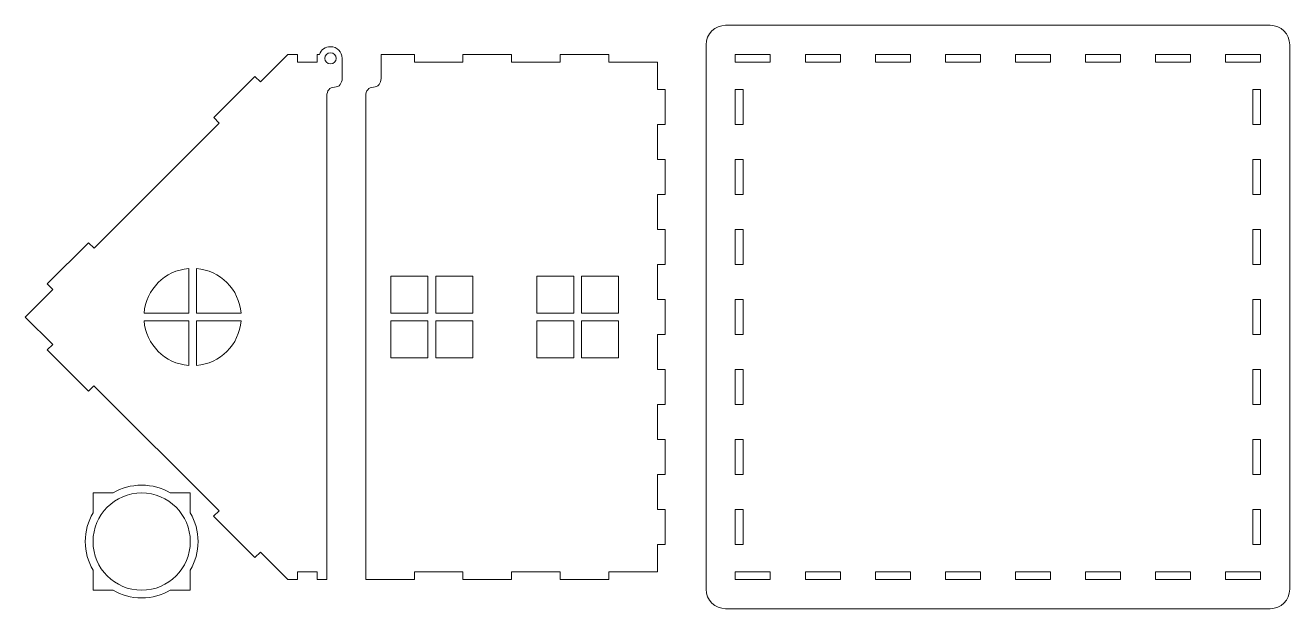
# Model space of a CAD drawing. Header units: centimetres. Extents: x -50 to 50, y -57 to 83.
# Drawn here: x -50.2 to 14.8, y -20.6 to 9.4 of the extents above; entities that cross this region are included whole.
import ezdxf

# ---------------------------------------------------------------- set-up
doc = ezdxf.new("R2010")
doc.units = ezdxf.units.CM
doc.header["$MEASUREMENT"] = 0
doc.layers.add('Layer 1', color=7, linetype='Continuous')

msp = doc.modelspace()

# ---------------------------------------------------------------- linework, layer by layer
at = {"layer": 'Layer 1', "color": 250, "lineweight": 9}
for points, knots in [([(-14.20001, 9.40738), (-14.20001, 9.40738), (13.8, 9.40738), (13.8, 9.40738), (13.8, 9.40738), (14.35001, 9.40738), (14.8, 8.95738), (14.8, 8.40738), (14.8, 8.40738), (14.8, 8.40738), (14.8, -19.59262), (14.8, -19.59262), (14.8, -19.59262), (14.8, -20.14262), (14.35001, -20.59262), (13.8, -20.59262), (13.8, -20.59262), (13.8, -20.59262), (-14.20001, -20.59262), (-14.20001, -20.59262), (-14.20001, -20.59262), (-14.75001, -20.59262), (-15.2, -20.14262), (-15.2, -19.59262), (-15.2, -19.59262), (-15.2, -19.59262), (-15.2, 8.40738), (-15.2, 8.40738), (-15.2, 8.40738), (-15.2, 8.95738), (-14.75001, 9.40738), (-14.20001, 9.40738)], [0, 0, 0, 0, 0.11111111, 0.11111111, 0.11111111, 0.11111111, 0.22222222, 0.22222222, 0.22222222, 0.22222222, 0.33333333, 0.33333333, 0.33333333, 0.33333333, 0.44444444, 0.44444444, 0.44444444, 0.44444444, 0.55555556, 0.55555556, 0.55555556, 0.55555556, 0.66666667, 0.66666667, 0.66666667, 0.66666667, 0.77777778, 0.77777778, 0.77777778, 0.77777778, 1, 1, 1, 1]), ([(-46.66837, -9.12424), (-46.66837, -9.12424), (-46.95121, -9.40708), (-46.95121, -9.40708), (-46.95121, -9.40708), (-46.95121, -9.40708), (-49.07253, -7.28576), (-49.07253, -7.28576), (-49.07253, -7.28576), (-49.07253, -7.28576), (-48.78969, -7.00292), (-48.78969, -7.00292), (-48.78969, -7.00292), (-48.78969, -7.00292), (-50.19999, -5.59262), (-50.19999, -5.59262), (-50.19999, -5.59262), (-50.19999, -5.59262), (-48.78578, -4.17841), (-48.78578, -4.17841), (-48.78578, -4.17841), (-48.78578, -4.17841), (-49.06862, -3.89557), (-49.06862, -3.89557), (-49.06862, -3.89557), (-49.06862, -3.89557), (-46.9473, -1.77425), (-46.9473, -1.77425), (-46.9473, -1.77425), (-46.9473, -1.77425), (-46.66446, -2.05709), (-46.66446, -2.05709), (-46.66446, -2.05709), (-46.66446, -2.05709), (-40.2316, 4.37577), (-40.2316, 4.37577), (-40.2316, 4.37577), (-40.2316, 4.37577), (-40.51444, 4.65861), (-40.51444, 4.65861), (-40.51444, 4.65861), (-40.51444, 4.65861), (-38.39312, 6.77993), (-38.39312, 6.77993), (-38.39312, 6.77993), (-38.39312, 6.77993), (-38.11028, 6.49709), (-38.11028, 6.49709), (-38.11028, 6.49709), (-38.11028, 6.49709), (-36.69999, 7.90738), (-36.69999, 7.90738), (-36.69999, 7.90738), (-36.69999, 7.90738), (-36.69999, 7.90739), (-36.69999, 7.90739), (-36.69999, 7.90739), (-36.69999, 7.90739), (-36.19999, 7.90738), (-36.19999, 7.90738), (-36.19999, 7.90738), (-36.19999, 7.90738), (-36.19999, 7.50738), (-36.19999, 7.50738), (-36.19999, 7.50738), (-36.19999, 7.50738), (-35.19999, 7.50738), (-35.19999, 7.50738), (-35.19999, 7.50738), (-35.19999, 7.50738), (-35.18789, 7.90739), (-35.18789, 7.90739), (-35.18789, 7.90739), (-35.18789, 7.90739), (-35.07584, 7.90739), (-35.07584, 7.90739), (-35.07584, 7.90739), (-34.996, 8.14498), (-34.77449, 8.30739), (-34.50999, 8.30739), (-34.50999, 8.30739), (-34.17862, 8.30739), (-33.90999, 8.03876), (-33.90999, 7.70739), (-33.90999, 7.70739), (-33.90999, 7.70739), (-33.90999, 6.91572), (-33.90999, 6.91572), (-33.90999, 6.91572), (-33.90999, 6.91572), (-33.90999, 6.67073), (-33.90999, 6.67073), (-33.90999, 6.67073), (-33.90999, 6.42612), (-34.06023, 6.22572), (-34.30499, 6.22572), (-34.30499, 6.22572), (-34.54975, 6.22572), (-34.69999, 6.02546), (-34.69999, 5.78071), (-34.69999, 5.78071), (-34.69999, 5.78071), (-34.69999, 5.60394), (-34.69999, 5.60394), (-34.69999, 5.60394), (-34.69999, 5.60394), (-34.69999, 4.74405), (-34.69999, 4.74405), (-34.69999, 4.74405), (-34.69999, 4.74405), (-34.69999, -19.09261), (-34.69999, -19.09261), (-34.69999, -19.09261), (-34.69999, -19.09261), (-35.19999, -19.09261), (-35.19999, -19.09261), (-35.19999, -19.09261), (-35.19999, -19.09261), (-35.19999, -18.69262), (-35.19999, -18.69262), (-35.19999, -18.69262), (-35.19999, -18.69262), (-36.19999, -18.69262), (-36.19999, -18.69262), (-36.19999, -18.69262), (-36.19999, -18.69262), (-36.19999, -19.09261), (-36.19999, -19.09261), (-36.19999, -19.09261), (-36.19999, -19.09261), (-36.69999, -19.09261), (-36.69999, -19.09261), (-36.69999, -19.09261), (-36.69999, -19.09261), (-36.69999, -19.09262), (-36.69999, -19.09262), (-36.69999, -19.09262), (-36.69999, -19.09262), (-38.11419, -17.67842), (-38.11419, -17.67842), (-38.11419, -17.67842), (-38.11419, -17.67842), (-38.39703, -17.96126), (-38.39703, -17.96126), (-38.39703, -17.96126), (-38.39703, -17.96126), (-40.51835, -15.83994), (-40.51835, -15.83994), (-40.51835, -15.83994), (-40.51835, -15.83994), (-40.23551, -15.5571), (-40.23551, -15.5571), (-40.23551, -15.5571), (-40.23551, -15.5571), (-46.66837, -9.12424), (-46.66837, -9.12424)], [0, 0, 0, 0, 0.025, 0.025, 0.025, 0.025, 0.05, 0.05, 0.05, 0.05, 0.075, 0.075, 0.075, 0.075, 0.1, 0.1, 0.1, 0.1, 0.125, 0.125, 0.125, 0.125, 0.15, 0.15, 0.15, 0.15, 0.175, 0.175, 0.175, 0.175, 0.2, 0.2, 0.2, 0.2, 0.225, 0.225, 0.225, 0.225, 0.25, 0.25, 0.25, 0.25, 0.275, 0.275, 0.275, 0.275, 0.3, 0.3, 0.3, 0.3, 0.325, 0.325, 0.325, 0.325, 0.35, 0.35, 0.35, 0.35, 0.375, 0.375, 0.375, 0.375, 0.4, 0.4, 0.4, 0.4, 0.425, 0.425, 0.425, 0.425, 0.45, 0.45, 0.45, 0.45, 0.475, 0.475, 0.475, 0.475, 0.5, 0.5, 0.5, 0.5, 0.525, 0.525, 0.525, 0.525, 0.55, 0.55, 0.55, 0.55, 0.575, 0.575, 0.575, 0.575, 0.6, 0.6, 0.6, 0.6, 0.625, 0.625, 0.625, 0.625, 0.65, 0.65, 0.65, 0.65, 0.675, 0.675, 0.675, 0.675, 0.7, 0.7, 0.7, 0.7, 0.725, 0.725, 0.725, 0.725, 0.75, 0.75, 0.75, 0.75, 0.775, 0.775, 0.775, 0.775, 0.8, 0.8, 0.8, 0.8, 0.825, 0.825, 0.825, 0.825, 0.85, 0.85, 0.85, 0.85, 0.875, 0.875, 0.875, 0.875, 0.9, 0.9, 0.9, 0.9, 0.925, 0.925, 0.925, 0.925, 0.95, 0.95, 0.95, 0.95, 1, 1, 1, 1]), ([(-34.79999, 7.70739), (-34.79999, 7.86755), (-34.67016, 7.99739), (-34.50999, 7.99739), (-34.50999, 7.99739), (-34.34982, 7.99739), (-34.21999, 7.86755), (-34.21999, 7.70739), (-34.21999, 7.70739), (-34.21999, 7.54723), (-34.34982, 7.41739), (-34.50999, 7.41739), (-34.50999, 7.41739), (-34.67016, 7.41739), (-34.79999, 7.54723), (-34.79999, 7.70739)], [0, 0, 0, 0, 0.2, 0.2, 0.2, 0.2, 0.4, 0.4, 0.4, 0.4, 0.6, 0.6, 0.6, 0.6, 1, 1, 1, 1]), ([(-17.7, 6.10738), (-17.7, 6.10738), (-17.3, 6.10738), (-17.3, 6.10738), (-17.3, 6.10738), (-17.3, 6.10738), (-17.3, 4.30738), (-17.3, 4.30738), (-17.3, 4.30738), (-17.3, 4.30738), (-17.7, 4.30738), (-17.7, 4.30738), (-17.7, 4.30738), (-17.7, 4.30738), (-17.7, 2.50738), (-17.7, 2.50738), (-17.7, 2.50738), (-17.7, 2.50738), (-17.3, 2.50738), (-17.3, 2.50738), (-17.3, 2.50738), (-17.3, 2.50738), (-17.3, 0.70738), (-17.3, 0.70738), (-17.3, 0.70738), (-17.3, 0.70738), (-17.7, 0.70738), (-17.7, 0.70738), (-17.7, 0.70738), (-17.7, 0.70738), (-17.7, -1.09262), (-17.7, -1.09262), (-17.7, -1.09262), (-17.7, -1.09262), (-17.3, -1.09262), (-17.3, -1.09262), (-17.3, -1.09262), (-17.3, -1.09262), (-17.3, -2.89262), (-17.3, -2.89262), (-17.3, -2.89262), (-17.3, -2.89262), (-17.7, -2.89262), (-17.7, -2.89262), (-17.7, -2.89262), (-17.7, -2.89262), (-17.7, -4.69262), (-17.7, -4.69262), (-17.7, -4.69262), (-17.7, -4.69262), (-17.3, -4.69262), (-17.3, -4.69262), (-17.3, -4.69262), (-17.3, -4.69262), (-17.3, -6.49262), (-17.3, -6.49262), (-17.3, -6.49262), (-17.3, -6.49262), (-17.7, -6.49262), (-17.7, -6.49262), (-17.7, -6.49262), (-17.7, -6.49262), (-17.7, -8.29262), (-17.7, -8.29262), (-17.7, -8.29262), (-17.7, -8.29262), (-17.3, -8.29262), (-17.3, -8.29262), (-17.3, -8.29262), (-17.3, -8.29262), (-17.3, -10.09262), (-17.3, -10.09262), (-17.3, -10.09262), (-17.3, -10.09262), (-17.7, -10.09262), (-17.7, -10.09262), (-17.7, -10.09262), (-17.7, -10.09262), (-17.7, -11.89262), (-17.7, -11.89262), (-17.7, -11.89262), (-17.7, -11.89262), (-17.3, -11.89262), (-17.3, -11.89262), (-17.3, -11.89262), (-17.3, -11.89262), (-17.3, -13.69262), (-17.3, -13.69262), (-17.3, -13.69262), (-17.3, -13.69262), (-17.7, -13.69262), (-17.7, -13.69262), (-17.7, -13.69262), (-17.7, -13.69262), (-17.7, -15.49262), (-17.7, -15.49262), (-17.7, -15.49262), (-17.7, -15.49262), (-17.3, -15.49262), (-17.3, -15.49262), (-17.3, -15.49262), (-17.3, -15.49262), (-17.3, -17.29262), (-17.3, -17.29262), (-17.3, -17.29262), (-17.3, -17.29262), (-17.7, -17.29262), (-17.7, -17.29262), (-17.7, -17.29262), (-17.7, -17.29262), (-17.7, -18.69261), (-17.7, -18.69261), (-17.7, -18.69261), (-17.7, -18.69261), (-20.19999, -18.69261), (-20.19999, -18.69261), (-20.19999, -18.69261), (-20.19999, -18.69261), (-20.19999, -19.09261), (-20.19999, -19.09261), (-20.19999, -19.09261), (-20.19999, -19.09261), (-22.69999, -19.09261), (-22.69999, -19.09261), (-22.69999, -19.09261), (-22.69999, -19.09261), (-22.69999, -18.69261), (-22.69999, -18.69261), (-22.69999, -18.69261), (-22.69999, -18.69261), (-25.19999, -18.69261), (-25.19999, -18.69261), (-25.19999, -18.69261), (-25.19999, -18.69261), (-25.19999, -19.09261), (-25.19999, -19.09261), (-25.19999, -19.09261), (-25.19999, -19.09261), (-27.69999, -19.09261), (-27.69999, -19.09261), (-27.69999, -19.09261), (-27.69999, -19.09261), (-27.69999, -18.69261), (-27.69999, -18.69261), (-27.69999, -18.69261), (-27.69999, -18.69261), (-30.19999, -18.69261), (-30.19999, -18.69261), (-30.19999, -18.69261), (-30.19999, -18.69261), (-30.19999, -19.09261), (-30.19999, -19.09261), (-30.19999, -19.09261), (-30.19999, -19.09261), (-32.69999, -19.09261), (-32.69999, -19.09261), (-32.69999, -19.09261), (-32.69999, -19.09261), (-32.69999, 5.78071), (-32.69999, 5.78071), (-32.69999, 5.78071), (-32.69999, 6.02546), (-32.54975, 6.22572), (-32.30499, 6.22572), (-32.30499, 6.22572), (-32.06023, 6.22572), (-31.90999, 6.42612), (-31.90999, 6.67073), (-31.90999, 6.67073), (-31.90999, 6.67073), (-31.90999, 6.91572), (-31.90999, 6.91572), (-31.90999, 6.91572), (-31.90999, 7.24627), (-31.90999, 7.57683), (-31.90999, 7.90738), (-31.90999, 7.90738), (-31.85062, 7.90742), (-31.01305, 7.90737), (-30.19999, 7.90738), (-30.19999, 7.90738), (-30.19999, 7.90738), (-30.19999, 7.50738), (-30.19999, 7.50738), (-30.19999, 7.50738), (-30.19999, 7.50738), (-27.69999, 7.50738), (-27.69999, 7.50738), (-27.69999, 7.50738), (-27.69999, 7.50738), (-27.69999, 7.90738), (-27.69999, 7.90738), (-27.69999, 7.90738), (-27.69999, 7.90738), (-25.19999, 7.90738), (-25.19999, 7.90738), (-25.19999, 7.90738), (-25.19999, 7.90738), (-25.19999, 7.50738), (-25.19999, 7.50738), (-25.19999, 7.50738), (-25.19999, 7.50738), (-22.69999, 7.50738), (-22.69999, 7.50738), (-22.69999, 7.50738), (-22.69999, 7.50738), (-22.69999, 7.90738), (-22.69999, 7.90738), (-22.69999, 7.90738), (-22.69999, 7.90738), (-20.19999, 7.90738), (-20.19999, 7.90738), (-20.19999, 7.90738), (-20.19999, 7.90738), (-20.19999, 7.50738), (-20.19999, 7.50738), (-20.19999, 7.50738), (-20.19999, 7.50738), (-17.7, 7.50738), (-17.7, 7.50738), (-17.7, 7.50738), (-17.7, 7.50738), (-17.7, 6.10738), (-17.7, 6.10738)], [0, 0, 0, 0, 0.01754386, 0.01754386, 0.01754386, 0.01754386, 0.03508772, 0.03508772, 0.03508772, 0.03508772, 0.05263158, 0.05263158, 0.05263158, 0.05263158, 0.07017544, 0.07017544, 0.07017544, 0.07017544, 0.0877193, 0.0877193, 0.0877193, 0.0877193, 0.10526316, 0.10526316, 0.10526316, 0.10526316, 0.12280702, 0.12280702, 0.12280702, 0.12280702, 0.14035088, 0.14035088, 0.14035088, 0.14035088, 0.15789474, 0.15789474, 0.15789474, 0.15789474, 0.1754386, 0.1754386, 0.1754386, 0.1754386, 0.19298246, 0.19298246, 0.19298246, 0.19298246, 0.21052632, 0.21052632, 0.21052632, 0.21052632, 0.22807018, 0.22807018, 0.22807018, 0.22807018, 0.24561404, 0.24561404, 0.24561404, 0.24561404, 0.26315789, 0.26315789, 0.26315789, 0.26315789, 0.28070175, 0.28070175, 0.28070175, 0.28070175, 0.29824561, 0.29824561, 0.29824561, 0.29824561, 0.31578947, 0.31578947, 0.31578947, 0.31578947, 0.33333333, 0.33333333, 0.33333333, 0.33333333, 0.35087719, 0.35087719, 0.35087719, 0.35087719, 0.36842105, 0.36842105, 0.36842105, 0.36842105, 0.38596491, 0.38596491, 0.38596491, 0.38596491, 0.40350877, 0.40350877, 0.40350877, 0.40350877, 0.42105263, 0.42105263, 0.42105263, 0.42105263, 0.43859649, 0.43859649, 0.43859649, 0.43859649, 0.45614035, 0.45614035, 0.45614035, 0.45614035, 0.47368421, 0.47368421, 0.47368421, 0.47368421, 0.49122807, 0.49122807, 0.49122807, 0.49122807, 0.50877193, 0.50877193, 0.50877193, 0.50877193, 0.52631579, 0.52631579, 0.52631579, 0.52631579, 0.54385965, 0.54385965, 0.54385965, 0.54385965, 0.56140351, 0.56140351, 0.56140351, 0.56140351, 0.57894737, 0.57894737, 0.57894737, 0.57894737, 0.59649123, 0.59649123, 0.59649123, 0.59649123, 0.61403509, 0.61403509, 0.61403509, 0.61403509, 0.63157895, 0.63157895, 0.63157895, 0.63157895, 0.64912281, 0.64912281, 0.64912281, 0.64912281, 0.66666667, 0.66666667, 0.66666667, 0.66666667, 0.68421053, 0.68421053, 0.68421053, 0.68421053, 0.70175439, 0.70175439, 0.70175439, 0.70175439, 0.71929825, 0.71929825, 0.71929825, 0.71929825, 0.73684211, 0.73684211, 0.73684211, 0.73684211, 0.75438596, 0.75438596, 0.75438596, 0.75438596, 0.77192982, 0.77192982, 0.77192982, 0.77192982, 0.78947368, 0.78947368, 0.78947368, 0.78947368, 0.80701754, 0.80701754, 0.80701754, 0.80701754, 0.8245614, 0.8245614, 0.8245614, 0.8245614, 0.84210526, 0.84210526, 0.84210526, 0.84210526, 0.85964912, 0.85964912, 0.85964912, 0.85964912, 0.87719298, 0.87719298, 0.87719298, 0.87719298, 0.89473684, 0.89473684, 0.89473684, 0.89473684, 0.9122807, 0.9122807, 0.9122807, 0.9122807, 0.92982456, 0.92982456, 0.92982456, 0.92982456, 0.94736842, 0.94736842, 0.94736842, 0.94736842, 0.96491228, 0.96491228, 0.96491228, 0.96491228, 1, 1, 1, 1]), ([(-13.7, 7.90738), (-13.7, 7.90738), (-11.9, 7.90738), (-11.9, 7.90738), (-11.9, 7.90738), (-11.9, 7.90738), (-11.9, 7.50738), (-11.9, 7.50738), (-11.9, 7.50738), (-11.9, 7.50738), (-13.7, 7.50738), (-13.7, 7.50738), (-13.7, 7.50738), (-13.7, 7.50738), (-13.7, 7.90738), (-13.7, 7.90738)], [0, 0, 0, 0, 0.2, 0.2, 0.2, 0.2, 0.4, 0.4, 0.4, 0.4, 0.6, 0.6, 0.6, 0.6, 1, 1, 1, 1]), ([(-10.1, 7.90738), (-10.1, 7.90738), (-8.3, 7.90738), (-8.3, 7.90738), (-8.3, 7.90738), (-8.3, 7.90738), (-8.3, 7.50738), (-8.3, 7.50738), (-8.3, 7.50738), (-8.3, 7.50738), (-10.1, 7.50738), (-10.1, 7.50738), (-10.1, 7.50738), (-10.1, 7.50738), (-10.1, 7.90738), (-10.1, 7.90738)], [0, 0, 0, 0, 0.2, 0.2, 0.2, 0.2, 0.4, 0.4, 0.4, 0.4, 0.6, 0.6, 0.6, 0.6, 1, 1, 1, 1]), ([(-6.5, 7.90738), (-6.5, 7.90738), (-4.7, 7.90738), (-4.7, 7.90738), (-4.7, 7.90738), (-4.7, 7.90738), (-4.7, 7.50738), (-4.7, 7.50738), (-4.7, 7.50738), (-4.7, 7.50738), (-6.5, 7.50738), (-6.5, 7.50738), (-6.5, 7.50738), (-6.5, 7.50738), (-6.5, 7.90738), (-6.5, 7.90738)], [0, 0, 0, 0, 0.2, 0.2, 0.2, 0.2, 0.4, 0.4, 0.4, 0.4, 0.6, 0.6, 0.6, 0.6, 1, 1, 1, 1]), ([(-2.9, 7.90738), (-2.9, 7.90738), (-1.1, 7.90738), (-1.1, 7.90738), (-1.1, 7.90738), (-1.1, 7.90738), (-1.1, 7.50738), (-1.1, 7.50738), (-1.1, 7.50738), (-1.1, 7.50738), (-2.9, 7.50738), (-2.9, 7.50738), (-2.9, 7.50738), (-2.9, 7.50738), (-2.9, 7.90738), (-2.9, 7.90738)], [0, 0, 0, 0, 0.2, 0.2, 0.2, 0.2, 0.4, 0.4, 0.4, 0.4, 0.6, 0.6, 0.6, 0.6, 1, 1, 1, 1]), ([(0.7, 7.90738), (0.7, 7.90738), (2.5, 7.90738), (2.5, 7.90738), (2.5, 7.90738), (2.5, 7.90738), (2.5, 7.50738), (2.5, 7.50738), (2.5, 7.50738), (2.5, 7.50738), (0.7, 7.50738), (0.7, 7.50738), (0.7, 7.50738), (0.7, 7.50738), (0.7, 7.90738), (0.7, 7.90738)], [0, 0, 0, 0, 0.2, 0.2, 0.2, 0.2, 0.4, 0.4, 0.4, 0.4, 0.6, 0.6, 0.6, 0.6, 1, 1, 1, 1]), ([(4.3, 7.90738), (4.3, 7.90738), (6.1, 7.90738), (6.1, 7.90738), (6.1, 7.90738), (6.1, 7.90738), (6.1, 7.50738), (6.1, 7.50738), (6.1, 7.50738), (6.1, 7.50738), (4.3, 7.50738), (4.3, 7.50738), (4.3, 7.50738), (4.3, 7.50738), (4.3, 7.90738), (4.3, 7.90738)], [0, 0, 0, 0, 0.2, 0.2, 0.2, 0.2, 0.4, 0.4, 0.4, 0.4, 0.6, 0.6, 0.6, 0.6, 1, 1, 1, 1]), ([(7.9, 7.90738), (7.9, 7.90738), (9.7, 7.90738), (9.7, 7.90738), (9.7, 7.90738), (9.7, 7.90738), (9.7, 7.50738), (9.7, 7.50738), (9.7, 7.50738), (9.7, 7.50738), (7.9, 7.50738), (7.9, 7.50738), (7.9, 7.50738), (7.9, 7.50738), (7.9, 7.90738), (7.9, 7.90738)], [0, 0, 0, 0, 0.2, 0.2, 0.2, 0.2, 0.4, 0.4, 0.4, 0.4, 0.6, 0.6, 0.6, 0.6, 1, 1, 1, 1]), ([(11.5, 7.90738), (11.5, 7.90738), (13.3, 7.90738), (13.3, 7.90738), (13.3, 7.90738), (13.3, 7.90738), (13.3, 7.50738), (13.3, 7.50738), (13.3, 7.50738), (13.3, 7.50738), (11.5, 7.50738), (11.5, 7.50738), (11.5, 7.50738), (11.5, 7.50738), (11.5, 7.90738), (11.5, 7.90738)], [0, 0, 0, 0, 0.2, 0.2, 0.2, 0.2, 0.4, 0.4, 0.4, 0.4, 0.6, 0.6, 0.6, 0.6, 1, 1, 1, 1]), ([(-13.3, 6.10738), (-13.3, 6.10738), (-13.3, 4.30738), (-13.3, 4.30738), (-13.3, 4.30738), (-13.3, 4.30738), (-13.7, 4.30738), (-13.7, 4.30738), (-13.7, 4.30738), (-13.7, 4.30738), (-13.7, 6.10738), (-13.7, 6.10738), (-13.7, 6.10738), (-13.7, 6.10738), (-13.3, 6.10738), (-13.3, 6.10738)], [0, 0, 0, 0, 0.2, 0.2, 0.2, 0.2, 0.4, 0.4, 0.4, 0.4, 0.6, 0.6, 0.6, 0.6, 1, 1, 1, 1]), ([(13.3, 6.10739), (13.3, 6.10739), (13.3, 4.30739), (13.3, 4.30739), (13.3, 4.30739), (13.3, 4.30739), (12.9, 4.30739), (12.9, 4.30739), (12.9, 4.30739), (12.9, 4.30739), (12.9, 6.10739), (12.9, 6.10739), (12.9, 6.10739), (12.9, 6.10739), (13.3, 6.10739), (13.3, 6.10739)], [0, 0, 0, 0, 0.2, 0.2, 0.2, 0.2, 0.4, 0.4, 0.4, 0.4, 0.6, 0.6, 0.6, 0.6, 1, 1, 1, 1]), ([(-13.3, 2.50738), (-13.3, 2.50738), (-13.3, 0.70738), (-13.3, 0.70738), (-13.3, 0.70738), (-13.3, 0.70738), (-13.7, 0.70738), (-13.7, 0.70738), (-13.7, 0.70738), (-13.7, 0.70738), (-13.7, 2.50738), (-13.7, 2.50738), (-13.7, 2.50738), (-13.7, 2.50738), (-13.3, 2.50738), (-13.3, 2.50738)], [0, 0, 0, 0, 0.2, 0.2, 0.2, 0.2, 0.4, 0.4, 0.4, 0.4, 0.6, 0.6, 0.6, 0.6, 1, 1, 1, 1]), ([(13.3, 2.50739), (13.3, 2.50739), (13.3, 0.70739), (13.3, 0.70739), (13.3, 0.70739), (13.3, 0.70739), (12.9, 0.70739), (12.9, 0.70739), (12.9, 0.70739), (12.9, 0.70739), (12.9, 2.50739), (12.9, 2.50739), (12.9, 2.50739), (12.9, 2.50739), (13.3, 2.50739), (13.3, 2.50739)], [0, 0, 0, 0, 0.2, 0.2, 0.2, 0.2, 0.4, 0.4, 0.4, 0.4, 0.6, 0.6, 0.6, 0.6, 1, 1, 1, 1]), ([(-13.3, -1.09262), (-13.3, -1.09262), (-13.3, -2.89262), (-13.3, -2.89262), (-13.3, -2.89262), (-13.3, -2.89262), (-13.7, -2.89262), (-13.7, -2.89262), (-13.7, -2.89262), (-13.7, -2.89262), (-13.7, -1.09262), (-13.7, -1.09262), (-13.7, -1.09262), (-13.7, -1.09262), (-13.3, -1.09262), (-13.3, -1.09262)], [0, 0, 0, 0, 0.2, 0.2, 0.2, 0.2, 0.4, 0.4, 0.4, 0.4, 0.6, 0.6, 0.6, 0.6, 1, 1, 1, 1]), ([(13.3, -1.09261), (13.3, -1.09261), (13.3, -2.89261), (13.3, -2.89261), (13.3, -2.89261), (13.3, -2.89261), (12.9, -2.89261), (12.9, -2.89261), (12.9, -2.89261), (12.9, -2.89261), (12.9, -1.09261), (12.9, -1.09261), (12.9, -1.09261), (12.9, -1.09261), (13.3, -1.09261), (13.3, -1.09261)], [0, 0, 0, 0, 0.2, 0.2, 0.2, 0.2, 0.4, 0.4, 0.4, 0.4, 0.6, 0.6, 0.6, 0.6, 1, 1, 1, 1]), ([(-44.09202, -5.39262), (-43.99535, -4.17142), (-43.02119, -3.19725), (-41.79999, -3.10059), (-41.79999, -3.10059), (-41.79999, -3.10059), (-41.79999, -5.39262), (-41.79999, -5.39262), (-41.79999, -5.39262), (-41.79999, -5.39262), (-44.09202, -5.39262), (-44.09202, -5.39262)], [0, 0, 0, 0, 0.25, 0.25, 0.25, 0.25, 0.5, 0.5, 0.5, 0.5, 1, 1, 1, 1]), ([(-41.39999, -3.10059), (-40.17879, -3.19726), (-39.20463, -4.17142), (-39.10796, -5.39262), (-39.10796, -5.39262), (-39.10796, -5.39262), (-41.39999, -5.39262), (-41.39999, -5.39262), (-41.39999, -5.39262), (-41.39999, -5.39262), (-41.39999, -3.10059), (-41.39999, -3.10059)], [0, 0, 0, 0, 0.25, 0.25, 0.25, 0.25, 0.5, 0.5, 0.5, 0.5, 1, 1, 1, 1]), ([(-31.4, -5.39262), (-31.4, -5.39262), (-31.4, -3.49262), (-31.4, -3.49262), (-31.4, -3.49262), (-31.4, -3.49262), (-29.5, -3.49262), (-29.5, -3.49262), (-29.5, -3.49262), (-29.5, -3.49262), (-29.5, -5.39262), (-29.5, -5.39262), (-29.5, -5.39262), (-29.5, -5.39262), (-31.4, -5.39262), (-31.4, -5.39262)], [0, 0, 0, 0, 0.2, 0.2, 0.2, 0.2, 0.4, 0.4, 0.4, 0.4, 0.6, 0.6, 0.6, 0.6, 1, 1, 1, 1]), ([(-29.1, -5.39262), (-29.1, -5.39262), (-29.1, -3.49262), (-29.1, -3.49262), (-29.1, -3.49262), (-29.1, -3.49262), (-27.2, -3.49262), (-27.2, -3.49262), (-27.2, -3.49262), (-27.2, -3.49262), (-27.2, -5.39262), (-27.2, -5.39262), (-27.2, -5.39262), (-27.2, -5.39262), (-29.1, -5.39262), (-29.1, -5.39262)], [0, 0, 0, 0, 0.2, 0.2, 0.2, 0.2, 0.4, 0.4, 0.4, 0.4, 0.6, 0.6, 0.6, 0.6, 1, 1, 1, 1]), ([(-23.9, -5.39262), (-23.9, -5.39262), (-23.9, -3.49262), (-23.9, -3.49262), (-23.9, -3.49262), (-23.9, -3.49262), (-22, -3.49262), (-22, -3.49262), (-22, -3.49262), (-22, -3.49262), (-22, -5.39262), (-22, -5.39262), (-22, -5.39262), (-22, -5.39262), (-23.9, -5.39262), (-23.9, -5.39262)], [0, 0, 0, 0, 0.2, 0.2, 0.2, 0.2, 0.4, 0.4, 0.4, 0.4, 0.6, 0.6, 0.6, 0.6, 1, 1, 1, 1]), ([(-21.6, -5.39262), (-21.6, -5.39262), (-21.6, -3.49262), (-21.6, -3.49262), (-21.6, -3.49262), (-21.6, -3.49262), (-19.7, -3.49262), (-19.7, -3.49262), (-19.7, -3.49262), (-19.7, -3.49262), (-19.7, -5.39262), (-19.7, -5.39262), (-19.7, -5.39262), (-19.7, -5.39262), (-21.6, -5.39262), (-21.6, -5.39262)], [0, 0, 0, 0, 0.2, 0.2, 0.2, 0.2, 0.4, 0.4, 0.4, 0.4, 0.6, 0.6, 0.6, 0.6, 1, 1, 1, 1]), ([(-13.3, -4.69262), (-13.3, -4.69262), (-13.3, -6.49262), (-13.3, -6.49262), (-13.3, -6.49262), (-13.3, -6.49262), (-13.7, -6.49262), (-13.7, -6.49262), (-13.7, -6.49262), (-13.7, -6.49262), (-13.7, -4.69262), (-13.7, -4.69262), (-13.7, -4.69262), (-13.7, -4.69262), (-13.3, -4.69262), (-13.3, -4.69262)], [0, 0, 0, 0, 0.2, 0.2, 0.2, 0.2, 0.4, 0.4, 0.4, 0.4, 0.6, 0.6, 0.6, 0.6, 1, 1, 1, 1]), ([(13.3, -4.69261), (13.3, -4.69261), (13.3, -6.49261), (13.3, -6.49261), (13.3, -6.49261), (13.3, -6.49261), (12.9, -6.49261), (12.9, -6.49261), (12.9, -6.49261), (12.9, -6.49261), (12.9, -4.69261), (12.9, -4.69261), (12.9, -4.69261), (12.9, -4.69261), (13.3, -4.69261), (13.3, -4.69261)], [0, 0, 0, 0, 0.2, 0.2, 0.2, 0.2, 0.4, 0.4, 0.4, 0.4, 0.6, 0.6, 0.6, 0.6, 1, 1, 1, 1]), ([(-44.09202, -5.79262), (-44.09202, -5.79262), (-41.79999, -5.79262), (-41.79999, -5.79262), (-41.79999, -5.79262), (-41.79999, -5.79262), (-41.79999, -8.08465), (-41.79999, -8.08465), (-41.79999, -8.08465), (-43.02119, -7.98798), (-43.99535, -7.01383), (-44.09202, -5.79262)], [0, 0, 0, 0, 0.25, 0.25, 0.25, 0.25, 0.5, 0.5, 0.5, 0.5, 1, 1, 1, 1]), ([(-39.10796, -5.79262), (-39.20463, -7.01382), (-40.17878, -7.98798), (-41.39999, -8.08465), (-41.39999, -8.08465), (-41.39999, -8.08465), (-41.39999, -5.79262), (-41.39999, -5.79262), (-41.39999, -5.79262), (-41.39999, -5.79262), (-39.10796, -5.79262), (-39.10796, -5.79262)], [0, 0, 0, 0, 0.25, 0.25, 0.25, 0.25, 0.5, 0.5, 0.5, 0.5, 1, 1, 1, 1]), ([(-31.4, -7.69262), (-31.4, -7.69262), (-31.4, -5.79262), (-31.4, -5.79262), (-31.4, -5.79262), (-31.4, -5.79262), (-29.5, -5.79262), (-29.5, -5.79262), (-29.5, -5.79262), (-29.5, -5.79262), (-29.5, -7.69262), (-29.5, -7.69262), (-29.5, -7.69262), (-29.5, -7.69262), (-31.4, -7.69262), (-31.4, -7.69262)], [0, 0, 0, 0, 0.2, 0.2, 0.2, 0.2, 0.4, 0.4, 0.4, 0.4, 0.6, 0.6, 0.6, 0.6, 1, 1, 1, 1]), ([(-29.1, -7.69262), (-29.1, -7.69262), (-29.1, -5.79262), (-29.1, -5.79262), (-29.1, -5.79262), (-29.1, -5.79262), (-27.2, -5.79262), (-27.2, -5.79262), (-27.2, -5.79262), (-27.2, -5.79262), (-27.2, -7.69262), (-27.2, -7.69262), (-27.2, -7.69262), (-27.2, -7.69262), (-29.1, -7.69262), (-29.1, -7.69262)], [0, 0, 0, 0, 0.2, 0.2, 0.2, 0.2, 0.4, 0.4, 0.4, 0.4, 0.6, 0.6, 0.6, 0.6, 1, 1, 1, 1]), ([(-23.9, -7.69262), (-23.9, -7.69262), (-23.9, -5.79262), (-23.9, -5.79262), (-23.9, -5.79262), (-23.9, -5.79262), (-22, -5.79262), (-22, -5.79262), (-22, -5.79262), (-22, -5.79262), (-22, -7.69262), (-22, -7.69262), (-22, -7.69262), (-22, -7.69262), (-23.9, -7.69262), (-23.9, -7.69262)], [0, 0, 0, 0, 0.2, 0.2, 0.2, 0.2, 0.4, 0.4, 0.4, 0.4, 0.6, 0.6, 0.6, 0.6, 1, 1, 1, 1]), ([(-21.6, -7.69262), (-21.6, -7.69262), (-21.6, -5.79262), (-21.6, -5.79262), (-21.6, -5.79262), (-21.6, -5.79262), (-19.7, -5.79262), (-19.7, -5.79262), (-19.7, -5.79262), (-19.7, -5.79262), (-19.7, -7.69262), (-19.7, -7.69262), (-19.7, -7.69262), (-19.7, -7.69262), (-21.6, -7.69262), (-21.6, -7.69262)], [0, 0, 0, 0, 0.2, 0.2, 0.2, 0.2, 0.4, 0.4, 0.4, 0.4, 0.6, 0.6, 0.6, 0.6, 1, 1, 1, 1]), ([(-13.3, -8.29262), (-13.3, -8.29262), (-13.3, -10.09262), (-13.3, -10.09262), (-13.3, -10.09262), (-13.3, -10.09262), (-13.7, -10.09262), (-13.7, -10.09262), (-13.7, -10.09262), (-13.7, -10.09262), (-13.7, -8.29262), (-13.7, -8.29262), (-13.7, -8.29262), (-13.7, -8.29262), (-13.3, -8.29262), (-13.3, -8.29262)], [0, 0, 0, 0, 0.2, 0.2, 0.2, 0.2, 0.4, 0.4, 0.4, 0.4, 0.6, 0.6, 0.6, 0.6, 1, 1, 1, 1]), ([(13.3, -8.29261), (13.3, -8.29261), (13.3, -10.09261), (13.3, -10.09261), (13.3, -10.09261), (13.3, -10.09261), (12.9, -10.09261), (12.9, -10.09261), (12.9, -10.09261), (12.9, -10.09261), (12.9, -8.29261), (12.9, -8.29261), (12.9, -8.29261), (12.9, -8.29261), (13.3, -8.29261), (13.3, -8.29261)], [0, 0, 0, 0, 0.2, 0.2, 0.2, 0.2, 0.4, 0.4, 0.4, 0.4, 0.6, 0.6, 0.6, 0.6, 1, 1, 1, 1]), ([(-13.3, -11.89262), (-13.3, -11.89262), (-13.3, -13.69262), (-13.3, -13.69262), (-13.3, -13.69262), (-13.3, -13.69262), (-13.7, -13.69262), (-13.7, -13.69262), (-13.7, -13.69262), (-13.7, -13.69262), (-13.7, -11.89262), (-13.7, -11.89262), (-13.7, -11.89262), (-13.7, -11.89262), (-13.3, -11.89262), (-13.3, -11.89262)], [0, 0, 0, 0, 0.2, 0.2, 0.2, 0.2, 0.4, 0.4, 0.4, 0.4, 0.6, 0.6, 0.6, 0.6, 1, 1, 1, 1]), ([(13.3, -11.89261), (13.3, -11.89261), (13.3, -13.69261), (13.3, -13.69261), (13.3, -13.69261), (13.3, -13.69261), (12.9, -13.69261), (12.9, -13.69261), (12.9, -13.69261), (12.9, -13.69261), (12.9, -11.89261), (12.9, -11.89261), (12.9, -11.89261), (12.9, -11.89261), (13.3, -11.89261), (13.3, -11.89261)], [0, 0, 0, 0, 0.2, 0.2, 0.2, 0.2, 0.4, 0.4, 0.4, 0.4, 0.6, 0.6, 0.6, 0.6, 1, 1, 1, 1]), ([(-46.71835, -18.61055), (-46.97253, -18.17937), (-47.11835, -17.67669), (-47.11835, -17.13994), (-47.11835, -17.13994), (-47.11835, -16.60319), (-46.97253, -16.10051), (-46.71835, -15.66933), (-46.71835, -15.66933), (-46.71835, -15.66933), (-46.71836, -14.63994), (-46.71836, -14.63994), (-46.71836, -14.63994), (-46.71836, -14.63994), (-45.68895, -14.63994), (-45.68895, -14.63994), (-45.68895, -14.63994), (-45.25778, -14.38576), (-44.75509, -14.23994), (-44.21835, -14.23994), (-44.21835, -14.23994), (-43.68161, -14.23994), (-43.17892, -14.38576), (-42.74774, -14.63994), (-42.74774, -14.63994), (-42.74774, -14.63994), (-41.71835, -14.63994), (-41.71835, -14.63994), (-41.71835, -14.63994), (-41.71835, -14.63994), (-41.71835, -15.66932), (-41.71835, -15.66932), (-41.71835, -15.66932), (-41.46417, -16.10052), (-41.31836, -16.60319), (-41.31836, -17.13994), (-41.31836, -17.13994), (-41.31835, -17.67668), (-41.46417, -18.17938), (-41.71835, -18.61055), (-41.71835, -18.61055), (-41.71835, -18.61055), (-41.71835, -19.63994), (-41.71835, -19.63994), (-41.71835, -19.63994), (-41.71835, -19.63994), (-42.74774, -19.63994), (-42.74774, -19.63994), (-42.74774, -19.63994), (-43.17892, -19.89411), (-43.68161, -20.03994), (-44.21835, -20.03994), (-44.21835, -20.03994), (-44.75509, -20.03994), (-45.25778, -19.89412), (-45.68896, -19.63994), (-45.68896, -19.63994), (-45.68896, -19.63994), (-46.71835, -19.63994), (-46.71835, -19.63994), (-46.71835, -19.63994), (-46.71835, -19.63994), (-46.71835, -18.61055), (-46.71835, -18.61055)], [0, 0, 0, 0, 0.05882353, 0.05882353, 0.05882353, 0.05882353, 0.11764706, 0.11764706, 0.11764706, 0.11764706, 0.17647059, 0.17647059, 0.17647059, 0.17647059, 0.23529412, 0.23529412, 0.23529412, 0.23529412, 0.29411765, 0.29411765, 0.29411765, 0.29411765, 0.35294118, 0.35294118, 0.35294118, 0.35294118, 0.41176471, 0.41176471, 0.41176471, 0.41176471, 0.47058824, 0.47058824, 0.47058824, 0.47058824, 0.52941176, 0.52941176, 0.52941176, 0.52941176, 0.58823529, 0.58823529, 0.58823529, 0.58823529, 0.64705882, 0.64705882, 0.64705882, 0.64705882, 0.70588235, 0.70588235, 0.70588235, 0.70588235, 0.76470588, 0.76470588, 0.76470588, 0.76470588, 0.82352941, 0.82352941, 0.82352941, 0.82352941, 0.88235294, 0.88235294, 0.88235294, 0.88235294, 1, 1, 1, 1]), ([(-46.71835, -17.13994), (-46.71835, -15.75923), (-45.59907, -14.63994), (-44.21835, -14.63994), (-44.21835, -14.63994), (-42.83763, -14.63994), (-41.71835, -15.75923), (-41.71835, -17.13994), (-41.71835, -17.13994), (-41.71835, -18.52065), (-42.83763, -19.63994), (-44.21835, -19.63994), (-44.21835, -19.63994), (-45.59907, -19.63994), (-46.71835, -18.52065), (-46.71835, -17.13994)], [0, 0, 0, 0, 0.2, 0.2, 0.2, 0.2, 0.4, 0.4, 0.4, 0.4, 0.6, 0.6, 0.6, 0.6, 1, 1, 1, 1]), ([(-13.3, -15.49262), (-13.3, -15.49262), (-13.3, -17.29262), (-13.3, -17.29262), (-13.3, -17.29262), (-13.3, -17.29262), (-13.7, -17.29262), (-13.7, -17.29262), (-13.7, -17.29262), (-13.7, -17.29262), (-13.7, -15.49262), (-13.7, -15.49262), (-13.7, -15.49262), (-13.7, -15.49262), (-13.3, -15.49262), (-13.3, -15.49262)], [0, 0, 0, 0, 0.2, 0.2, 0.2, 0.2, 0.4, 0.4, 0.4, 0.4, 0.6, 0.6, 0.6, 0.6, 1, 1, 1, 1]), ([(13.3, -15.49261), (13.3, -15.49261), (13.3, -17.29261), (13.3, -17.29261), (13.3, -17.29261), (13.3, -17.29261), (12.9, -17.29261), (12.9, -17.29261), (12.9, -17.29261), (12.9, -17.29261), (12.9, -15.49261), (12.9, -15.49261), (12.9, -15.49261), (12.9, -15.49261), (13.3, -15.49261), (13.3, -15.49261)], [0, 0, 0, 0, 0.2, 0.2, 0.2, 0.2, 0.4, 0.4, 0.4, 0.4, 0.6, 0.6, 0.6, 0.6, 1, 1, 1, 1]), ([(-13.7, -18.69261), (-13.7, -18.69261), (-11.9, -18.69261), (-11.9, -18.69261), (-11.9, -18.69261), (-11.9, -18.69261), (-11.9, -19.09261), (-11.9, -19.09261), (-11.9, -19.09261), (-11.9, -19.09261), (-13.7, -19.09261), (-13.7, -19.09261), (-13.7, -19.09261), (-13.7, -19.09261), (-13.7, -18.69261), (-13.7, -18.69261)], [0, 0, 0, 0, 0.2, 0.2, 0.2, 0.2, 0.4, 0.4, 0.4, 0.4, 0.6, 0.6, 0.6, 0.6, 1, 1, 1, 1]), ([(-10.1, -18.69261), (-10.1, -18.69261), (-8.3, -18.69261), (-8.3, -18.69261), (-8.3, -18.69261), (-8.3, -18.69261), (-8.3, -19.09261), (-8.3, -19.09261), (-8.3, -19.09261), (-8.3, -19.09261), (-10.1, -19.09261), (-10.1, -19.09261), (-10.1, -19.09261), (-10.1, -19.09261), (-10.1, -18.69261), (-10.1, -18.69261)], [0, 0, 0, 0, 0.2, 0.2, 0.2, 0.2, 0.4, 0.4, 0.4, 0.4, 0.6, 0.6, 0.6, 0.6, 1, 1, 1, 1]), ([(-6.5, -18.69261), (-6.5, -18.69261), (-4.7, -18.69261), (-4.7, -18.69261), (-4.7, -18.69261), (-4.7, -18.69261), (-4.7, -19.09261), (-4.7, -19.09261), (-4.7, -19.09261), (-4.7, -19.09261), (-6.5, -19.09261), (-6.5, -19.09261), (-6.5, -19.09261), (-6.5, -19.09261), (-6.5, -18.69261), (-6.5, -18.69261)], [0, 0, 0, 0, 0.2, 0.2, 0.2, 0.2, 0.4, 0.4, 0.4, 0.4, 0.6, 0.6, 0.6, 0.6, 1, 1, 1, 1]), ([(-2.9, -18.69261), (-2.9, -18.69261), (-1.1, -18.69261), (-1.1, -18.69261), (-1.1, -18.69261), (-1.1, -18.69261), (-1.1, -19.09261), (-1.1, -19.09261), (-1.1, -19.09261), (-1.1, -19.09261), (-2.9, -19.09261), (-2.9, -19.09261), (-2.9, -19.09261), (-2.9, -19.09261), (-2.9, -18.69261), (-2.9, -18.69261)], [0, 0, 0, 0, 0.2, 0.2, 0.2, 0.2, 0.4, 0.4, 0.4, 0.4, 0.6, 0.6, 0.6, 0.6, 1, 1, 1, 1]), ([(0.7, -18.69261), (0.7, -18.69261), (2.5, -18.69261), (2.5, -18.69261), (2.5, -18.69261), (2.5, -18.69261), (2.5, -19.09261), (2.5, -19.09261), (2.5, -19.09261), (2.5, -19.09261), (0.7, -19.09261), (0.7, -19.09261), (0.7, -19.09261), (0.7, -19.09261), (0.7, -18.69261), (0.7, -18.69261)], [0, 0, 0, 0, 0.2, 0.2, 0.2, 0.2, 0.4, 0.4, 0.4, 0.4, 0.6, 0.6, 0.6, 0.6, 1, 1, 1, 1]), ([(4.3, -18.69261), (4.3, -18.69261), (6.1, -18.69261), (6.1, -18.69261), (6.1, -18.69261), (6.1, -18.69261), (6.1, -19.09261), (6.1, -19.09261), (6.1, -19.09261), (6.1, -19.09261), (4.3, -19.09261), (4.3, -19.09261), (4.3, -19.09261), (4.3, -19.09261), (4.3, -18.69261), (4.3, -18.69261)], [0, 0, 0, 0, 0.2, 0.2, 0.2, 0.2, 0.4, 0.4, 0.4, 0.4, 0.6, 0.6, 0.6, 0.6, 1, 1, 1, 1]), ([(7.9, -18.69261), (7.9, -18.69261), (9.7, -18.69261), (9.7, -18.69261), (9.7, -18.69261), (9.7, -18.69261), (9.7, -19.09261), (9.7, -19.09261), (9.7, -19.09261), (9.7, -19.09261), (7.9, -19.09261), (7.9, -19.09261), (7.9, -19.09261), (7.9, -19.09261), (7.9, -18.69261), (7.9, -18.69261)], [0, 0, 0, 0, 0.2, 0.2, 0.2, 0.2, 0.4, 0.4, 0.4, 0.4, 0.6, 0.6, 0.6, 0.6, 1, 1, 1, 1]), ([(11.5, -18.69261), (11.5, -18.69261), (13.3, -18.69261), (13.3, -18.69261), (13.3, -18.69261), (13.3, -18.69261), (13.3, -19.09261), (13.3, -19.09261), (13.3, -19.09261), (13.3, -19.09261), (11.5, -19.09261), (11.5, -19.09261), (11.5, -19.09261), (11.5, -19.09261), (11.5, -18.69261), (11.5, -18.69261)], [0, 0, 0, 0, 0.2, 0.2, 0.2, 0.2, 0.4, 0.4, 0.4, 0.4, 0.6, 0.6, 0.6, 0.6, 1, 1, 1, 1])]:
    msp.add_open_spline(points, degree=3, knots=knots, dxfattribs=at)

doc.saveas('drawing.dxf')
